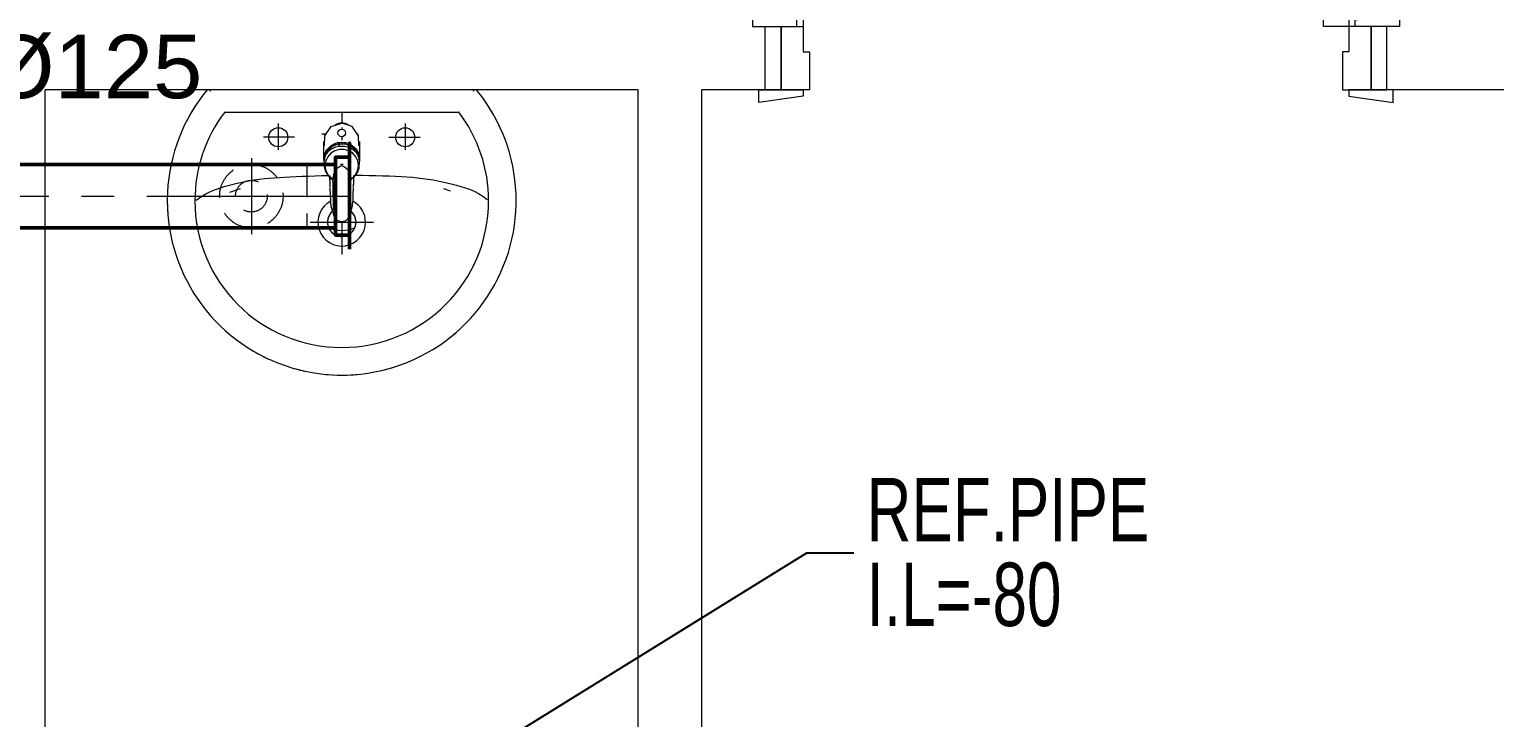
# Model space of a CAD drawing. Header units: millimetres. Extents: x -160614 to 59925, y -157025 to 0.
# Drawn here: x -130764 to -128454, y -97946 to -96861 of the extents above; entities that cross this region are included whole.
import ezdxf
from ezdxf import colors
from ezdxf.entities.mleader import LeaderData, LeaderLine
from ezdxf.math import Vec2, Vec3

# ---------------------------------------------------------------- set-up
doc = ezdxf.new("R2010")
doc.units = ezdxf.units.MM
doc.header["$LTSCALE"] = 8
doc.linetypes.add('AXES', pattern=[50.800000000000004, 31.75, -6.35, 6.35, -6.35])
doc.linetypes.add('CACHE', pattern=[9.524999999999999, 6.35, -3.175])
doc.layers.get('0').update_dxf_attribs({"color": 9, "lineweight": 5})
for name, color, linetype, lineweight in [('72_EGR_EQP_TAG', 9, 'Continuous', 5), ('LOADING', 9, 'Continuous', 5), ('P-SANR-FIXT', 9, 'Continuous', 18), ('P-SANR-FIXT-1', 9, 'Continuous', 13), ('Walls', 9, 'Continuous', 5), ('Wooden Joinery', 9, 'Continuous', 5)]:
    doc.layers.add(name, color=color, linetype=linetype, lineweight=lineweight)
for name, color, linetype in [('A-EXH', 1, 'Continuous'), ('A-EXH-registers', 1, 'Continuous'), ('A-EXH-texts', 1, 'Continuous'), ('A-EXH-thin', 8, 'Continuous'), ('M-TEXT-RP', 7, 'Continuous')]:
    doc.layers.add(name, color=color, linetype=linetype)
doc.layers.get('0').off()
doc.layers.get('0').freeze()
doc.styles.add('ARIAL', font='arial.ttf')
doc.styles.add('LEROY100', font='arial.ttf', dxfattribs={"width": 0.7})

# ---------------------------------------------------------------- blocks, each defined once
blk = doc.blocks.new('A$C72370EFE')
at = {"layer": 'Wooden Joinery'}
for p, q in [((-0.009999999999990905, -0.03999999999999915), (-0.01999999999998181, -0.03999999999999915)), ((-0.009999999999990905, -0.03000000000000114), (-0.01000000000010459, -0.07000000000000028)), ((0, -0.03000000000000114), (-0.009999999999990905, -0.03000000000000114)), ((0.04000000000019099, -0.03000000000000114), (0.0500000000001819, -0.03000000000000114)), ((0.0500000000001819, -0.03000000000000114), (0.05000000000029559, -0.07000000000000028)), ((0.0500000000001819, -0.03999999999999915), (0.0600000000001728, -0.03999999999999915)), ((-0.009999999999990905, -0.06000000000000227), (-0.01999999999998181, -0.06000000000000227)), ((0.0500000000001819, -0.06000000000000227), (0.0600000000001728, -0.06000000000000227)), ((-0.04999999999995453, -0.07000000000000028), (-0.04999999999984084, -0.1600000000000037)), ((-0.02999999999997272, -0.07000000000000028), (-0.02999999999985903, -0.1600000000000037)), ((0, -0.07000000000000028), (-0.009999999999990905, -0.07000000000000028)), ((0.04000000000019099, -0.07000000000000028), (0.0500000000001819, -0.07000000000000028)), ((0.07000000000016371, -0.07000000000000028), (0.07000000000005002, -0.1600000000000037)), ((0.09000000000014552, -0.07000000000000028), (0.09000000000003183, -0.1600000000000037)), ((-0.009999999999877218, -0.1700000000000017), (-0.01999999999986812, -0.1700000000000017)), ((-0.009999999999877218, -0.1700000000000017), (-0.009999999999877218, -0.1900000000000048)), ((0.05000000000006821, -0.1700000000000017), (0.06000000000005912, -0.1700000000000017)), ((0.05000000000006821, -0.1700000000000017), (0.05000000000006821, -0.1900000000000048)), ((-0.009999999999877218, -0.1900000000000048), (-0.01999999999986812, -0.1900000000000048)), ((0.05000000000006821, -0.1900000000000048), (0.06000000000005912, -0.1900000000000048))]:
    blk.add_line(p, q, dxfattribs=at)
for centre, radius, start, end in [((-0.01999999999998181, -0.07000000000000028), 0.03, 90, 180), ((0.0600000000001728, -0.07000000000000028), 0.03, 0, 90), ((-0.01999999999998181, -0.07000000000000028), 0.01, 90, 180), ((0.0600000000001728, -0.07000000000000028), 0.01, 0, 90), ((-0.01999999999986812, -0.1600000000000037), 0.03, 180, 270), ((-0.01999999999986812, -0.1600000000000037), 0.01, 180, 270), ((0.06000000000005912, -0.1600000000000037), 0.01, 270, 0), ((0.06000000000005912, -0.1600000000000037), 0.03, 270, 0)]:
    blk.add_arc(centre, radius, start, end, dxfattribs=at)
blk = doc.blocks.new('A$C5DAD61B4')
at = {"layer": 'Wooden Joinery'}
for points in [[(80.0034003558103, 959.0632679803384), (80.0034003558103, 969.0637476109405), (10.00004294095561, 979.0642272418336), (10.00004294095561, 959.0632679803384)], [(939.9976447881199, 959.063267980222), (939.9976447881199, 969.0637476109405), (1010.001002202975, 979.0642272417172), (1010.001002202742, 959.0632679802802)], [(70.00292072515003, 859.0632679803675), (70.00292072515003, 849.0627883495908), (-0.0004366899374872446, 839.0623087189888), (-0.0004366899374872446, 859.0632679803675)], [(120.005318878917, 859.0632679802511), (120.0053188809543, -0.0001446793876311858), (80.0034003580804, -0.0001446794458388467), (80.00340035604313, 859.0632679803675)], [(949.9981244192459, 859.0632679802511), (949.9981244192459, 849.062788349649), (1020.001481833868, 839.0623087189306), (1020.001481833868, 859.0632679803675)]]:
    blk.add_lwpolyline(points, close=True, dxfattribs=at)
for points in [[(45.0017216487322, 859.0632679803093), (45.0017216487322, 959.0632679803384), (20.00052257184871, 959.0632679804548), (20.00052257208154, 859.0632679804839), (45.0017216487322, 859.0632679803093)], [(45.00172164849937, 859.0632679806004), (80.00340035604313, 859.0632679803675), (80.00340035604313, 899.0651865034743), (90.0038799867034, 899.065186503125), (90.00387998693623, 959.0632679805713), (45.0017216487322, 959.0632679803384), (45.00172164849937, 859.0632679806004)], [(974.9993234954309, 859.0632679803675), (939.9976447881199, 859.0632679801929), (939.9976447878871, 899.065186503416), (929.9971651574597, 899.0651865031832), (929.997165156994, 959.0632679803966), (974.9993234949652, 959.0632679804548), (974.9993234954309, 859.0632679803675)], [(974.999323495198, 859.0632679803675), (974.9993234949652, 959.0632679804548), (1000.000522571849, 959.0632679803966), (1000.000522572082, 859.0632679803093), (974.999323495198, 859.0632679803675)]]:
    blk.add_lwpolyline(points, dxfattribs=at)
blk.add_arc((80.00340035604313, 859.0632679803675), 859.9942444320768, 272.6660275778568, 0, dxfattribs=at)
at = {"layer": 'Wooden Joinery', "xscale": 999.9999999998854, "yscale": 999.9999999998854, "zscale": 999.9999999998854, "rotation": 180}
blk.add_blockref('A$C72370EFE', (120.0053188811871, -0.000144679271215864), dxfattribs=at)
blk = doc.blocks.new('FP_138-161_A_00_GFL_-0_080_Einreichung_Grundrisse_100')
at = {"layer": 'P-SANR-FIXT'}
blk.add_line((-0.004394695030016919, -0.00194780120167095), (-0.004476241683936451, -0.00213040681545649), dxfattribs=at)
at = {"layer": 'P-SANR-FIXT', "flags": 128}
blk.add_lwpolyline([(-0.005662685870824635, -0.003723925089978934), (-0.005814244279040736, -0.003854403884618864), (-0.005970899216820908, -0.003978717590306883)], dxfattribs=at)
blk = doc.blocks.new('FP_139-161_A_00_GFL_-0_080_Einreichung_Grundrisse_100')
at = {"layer": 'P-SANR-FIXT'}
blk.add_line((0.004499497789077237, -0.002179121721509046), (0.004415984456107708, -0.001997407137152868), dxfattribs=at)
at = {"layer": 'P-SANR-FIXT', "flags": 128}
blk.add_lwpolyline([(0.006014022793157779, -0.004011188279545513), (0.005856034879865502, -0.003888573083877623), (0.005703076640111317, -0.003759738135830594)], dxfattribs=at)
blk = doc.blocks.new('IS_Ceraplus_B8204_BIM_BG _1_ - B8204AA - CERAPLUS single lever basin mixer with pop-up waste-V137-161_A_00_GFL_-0_080_Einreichung_Grundrisse_100')
at = {"layer": 'P-SANR-FIXT-1'}
h = blk.add_hatch(dxfattribs=at)
h.set_pattern_fill('FP_26', color=256, style=0, pattern_type=2)
h.set_pattern_definition([(225, (0.009000000000014552, 0), (0.01060660171779821, -0.01060660171779821), []), (315, (0.009000000000014552, 0), (0.01060660171779821, 0.01060660171779821), [])])
h.paths.add_polyline_path([(0.005554550867600483, -0.002026639624205018), (0.005821062833433643, -0.002373964780247206), (0.005786139623296549, -0.002062628863143345)])
h.paths.add_polyline_path([(0.007025513912822134, -0.00394363598718428), (0.008822607633874213, -0.004473407179375499), (0.008386571400478715, -0.00430804474967772)])
at = {"layer": 'LOADING'}
for p, q in [((-0.02800000000002001, -7.094901661730546e-07), (-0.0280000000001337, -0.02807878159904931)), ((0.02799999999990632, -0.02807878159904931), (0.02799999999990632, -7.094901661730546e-07)), ((-0.02744217708334418, -0.033672056461171), (-0.02709248216854121, -0.03917681506203508)), ((-0.02624608875635204, -0.02823997937878175), (-0.0262503552517046, -0.02871511967447304)), ((0.0262436803335504, -0.0293094107912566), (0.02625035525159092, -0.02871511967447304)), ((0.02625035525159092, -0.02871511967447304), (0.02624608875623835, -0.02823997937878175)), ((0.02709248212056536, -0.03917681581594934), (0.02744217708334418, -0.03367205645974991)), ((-0.01374600754968469, -0.05116886718968772), (-0.01285918127678087, -0.05169247474026406)), ((0.01237329889625016, -0.05195989820737168), (0.01326948255677962, -0.05145605384132068)), ((0.01399032919209731, -0.0646557920226769), (0.01326989744200091, -0.1077212671705752)), ((0.01849492953044773, -0.06183813938258709), (0.01901951810407354, -0.05392410679797877)), ((0.01904316827597086, -0.05392852598293985), (0.01878260610328653, -0.05605849764236837))]:
    blk.add_line(p, q, dxfattribs=at)
at = {"layer": 'LOADING', "flags": 128}
for points in [[(-0.02718407927909539, -0.006900639847287948), (-0.02662958245628033, 0.009000456247633792), (-0.0164579870642001, 0.02356464834969074), (0, 0.02912767471400457)], [(0.0271959938843338, -0.006937612197646104), (0.02662958245628033, 0.009000456247633792), (0.0164579870642001, 0.02356464834969074), (0, 0.02912767471400457)], [(-0.01756341427039843, -0.05682409380540321), (-0.02239071247424818, -0.05133266966601013), (-0.02542364434441424, -0.04476079803140465), (-0.02641904647737192, -0.03763519570645713), (-0.02532162602449262, -0.03051776465775902), (-0.02215062610923724, -0.02400382039155602), (-0.01722618697306189, -0.01859112576181587), (-0.01092082438719899, -0.01472201471949575), (-0.003739980431532786, -0.01270676090700817), (0.003740643928836107, -0.01270696951007722), (0.01092130046697548, -0.01472259089018735), (0.01722634108011789, -0.01859193404055759), (0.02215041632143766, -0.02400467696998021), (0.02529900119850481, -0.03052681660545886), (0.02641905893131025, -0.03763561674423954), (0.02542356327705875, -0.04476111192445842), (0.02239060541398885, -0.0513328548275922), (0.01756331503702313, -0.05682419198711841)], [(-0.02708641371361864, -0.03926946783087715), (-0.0269944574430383, -0.04031244910078158), (-0.02685919132602521, -0.04135101913334438), (-0.02668083794890208, -0.0423835013302778), (-0.02645969064144538, -0.04340822976024583), (-0.02619611287002499, -0.04442355204832893), (-0.02589053748795322, -0.04542783222251501), (-0.02554346585304756, -0.04641945350772403), (-0.02515546681433989, -0.0473968210608291), (-0.02472717557486703, -0.04835836464019394), (-0.02425929243872815, -0.04930254120313293), (-0.02375258144616055, -0.050227837427542), (-0.0232078689057289, -0.05113277215320977), (-0.02262604182874384, -0.05201589873905732), (-0.02200804627455, -0.05287580733471486), (-0.0213548856104353, -0.05371112706393433), (-0.02066761869525635, -0.0545205281190988), (-0.01994735799041791, -0.05530272376591938), (-0.01919526760400458, -0.05605647225792154), (-0.01841256127511315, -0.0567805786606641), (-0.0176005002998636, -0.05747389658694146), (-0.01732254865589766, -0.05769874063702218)], [(0.01732258644688045, -0.05769874035274825), (0.0181441766004582, -0.05701596801060305), (0.01893684423532704, -0.05630203486072105), (0.01969931261987767, -0.05555807068037666), (0.0204303518744382, -0.05478525435415804), (0.02112878106288463, -0.05398481216911932), (0.02179347022797629, -0.05315801602040438), (0.02242334236825627, -0.05230618152688749), (0.02301737534912718, -0.05143066605648983), (0.02357460374560105, -0.05053286666202439), (0.02409412060694649, -0.04961421792705778), (0.02457507914175494, -0.04867618972394894), (0.02501669431399023, -0.04772028488469005), (0.02541824434376849, -0.04674803678761918), (0.02577907210752528, -0.04576100686227846), (0.0260985864297254, -0.04476078201656719), (0.02637626325895326, -0.04374897199102179), (0.02661164672360883, -0.04272720664482677), (0.02680435005856907, -0.04169713318077584), (0.02695405639974524, -0.04066041331543602), (0.02706051943982857, -0.03961872040315484), (0.02708657089237931, -0.03926761467647566)], [(-0.01897107779916496, -0.05391369600658891), (-0.01850983565930164, -0.0614954548009905), (-0.01849492953056142, -0.06183813938258709)], [(-0.01617637413380635, -0.05786165424086676), (-0.01561317631569636, -0.05798976271961465), (-0.01506955482363992, -0.05814360906219918), (-0.01457182822264258, -0.05833205916707129), (-0.01416791465737788, -0.05856183984207064), (-0.01390865258326812, -0.0588258118384033), (-0.0137693534054506, -0.05910189831485013)], [(-0.01376555996534989, -0.05910187049556725), (-0.01393598678214403, -0.06119111183932091), (-0.01401389031559575, -0.0632844535912227)], [(0.01401389029967959, -0.06328445253080872), (0.01393598676224883, -0.06119111130959709), (0.01376556000661822, -0.05910187049619253)], [(0.0137693526143039, -0.05910190015731587), (0.01390865155713072, -0.05882581335833947), (0.01416791315557475, -0.05856184095529215), (0.01457182668264068, -0.05833205986459689), (0.01506955365334761, -0.05814360943929842), (0.01561317570121901, -0.05798976287388768), (0.01617637413380635, -0.05786165424086676)], [(0.01714789321488297, -0.05781078892778169), (0.0174459904970945, -0.05747924581771713), (0.01755935848575518, -0.0568222691011897)], [(0.018386353391179, -0.06505767595626821), (0.01838337996832706, -0.06515810179115533), (0.01838269272252546, -0.0651826450543922), (0.01838120339436955, -0.06523515165645222), (0.01837766560777254, -0.0653507493944403), (0.01837227913188144, -0.06549931041837453)], [(-0.01806797516178449, -0.07283816683917621), (-0.01765829476869385, -0.08297763435609795), (-0.01721926808045282, -0.09384210232315127)], [(0.01721926810148489, -0.0938421018020108), (0.0176582680339834, -0.08297829593817596), (0.01806797470874244, -0.07283817812634652)], [(-0.01288137765720876, -0.1142312166653028), (-0.01241889035236454, -0.1160968944583374), (-0.01175608862615718, -0.1179259545745026), (-0.01087938622254114, -0.1197013359319499), (-0.009763852792843863, -0.1213948321198473), (-0.008377473448490491, -0.1229683674197872), (-0.006700232349658108, -0.1243724598234053), (-0.004718576053164725, -0.1255175316945838), (-0.002452343672302959, -0.1262847699003373), (-3.073853349633282e-08, -0.1265706295598079)], [(2.319211489520967e-10, -0.1265706268623603), (0.002452317766369561, -0.1262847733250965), (0.004718555800309332, -0.1255175387621534), (0.006700217450998025, -0.1243724683056939), (0.008377463107649419, -0.1229683757274529), (0.009763846275518517, -0.1213948393370288), (0.01087938258876875, -0.1197013415086303), (0.01175608698736141, -0.1179259581461451), (0.01241888997856222, -0.1160968958074591), (0.01288137792494126, -0.1142312156553658)]]:
    blk.add_lwpolyline(points, dxfattribs=at)
at = {"layer": 'LOADING'}
for centre, radius, start, end in [((0, 0.0134992905099125), 0.006025765220412883, 0, 180), ((0, 0.0134992905099125), 0.006025765220412883, 180, 0), ((-0.009000000000014552, -7.094901093296357e-07), 0.005000000000000005, 299.9999999987071, 315), ((0.009000000000014552, -7.094901093296357e-07), 0.004999999999999998, 225, 240.0000000012928)]:
    blk.add_arc(centre, radius, start, end, dxfattribs=at)
for centre, major_axis, ratio, start_param, end_param in [((0, -0.02807878159899246), (-0.02799999999999998, 6.358738971846956e-16), 0.9612616959384462, 4.7123889803847, 6.472910334797023), ((0, -0.02867555397989463), (0.02674999999999822, 0), 0.9612616959384466, 1.570796326794897, 3.036556239460642), ((0, -0.02867555397989463), (0.02625000000000003, 0), 0.9612616959384451, 2.625647834980207, 2.791755798915415), ((0, -0.02867555397989463), (-0.02625000000000001, 2.93040892887985e-16), 0.9612616959384463, 4.712388980384691, 5.759586531581287), ((0, -0.02807878159899246), (0.02799999999999999, 0), 0.9612616959384462, 6.093357296000174, 7.853981633974483), ((0, -0.02867555397989463), (0.02674999999999821, 0), 0.9612616959384469, 0.1050993249010082, 1.57079632679489), ((0, -0.02867555397989463), (0.02625, 0), 0.9612616959384475, 0.5235987755982933, 1.570796326794893), ((0, -0.02867555397989463), (0.02625, 0), 0.9612616959384477, 0.349919457827535, 0.5159448186095733), ((0, -0.03206103487133305), (0.02749330599192514, 0), 0.9612616959384471, 3.141823132461865, 3.202700717695864), ((0, -0.03206103487133305), (0.02749330599192514, 0), 0.9612616959384466, 3.239313163145276, 3.439416783341088), ((0, -0.02807878159899246), (0.02799999999999997, 0), 0.9612616959384473, 3.3712214098903, 3.483333880166375), ((0, -0.02867555397989463), (0.02674999999999823, 0), 0.9612616959384455, 6.059374318182181, 6.108652381980141), ((0, -0.03206103487133305), (0.02749330599192513, 0), 0.9612616959384475, 5.985527333279863, 6.185454715810301), ((0, -0.02807878159899246), (0.02799999999999999, 0), 0.9612616959384468, 5.941070087634545, 6.053439653220978), ((0, -0.03206103487133305), (0.02749330599192513, 0), 0.9612616959384475, 6.222066370806771, 6.282954828307503), ((0, -0.03119436893263128), (0.02482021330535914, 0), 0.9612616959384453, 4.111946681775431, 4.191073457840477), ((0, -0.02807878159899246), (0.02799999999999996, 0), 0.961261695938448, 4.20243129934441, 4.259552191867304), ((0, -0.02867555397989463), (0.02625000000000003, 0), 0.9612616959384451, 4.169224904136824, 4.23249976434092), ((0, -0.02807878159899246), (0.02799999999999998, 0), 0.9612616959384476, 5.172057477128001, 5.222265369246815)]:
    blk.add_ellipse(centre, major_axis=major_axis, ratio=ratio, start_param=start_param, end_param=end_param, dxfattribs=at)
for points, knots in [([(-0.02146705301026941, -0.01617980712296685), (-0.02157008972994845, -0.01629497692579207), (-0.02191754676596247, -0.01669073445856384), (-0.02272328224444209, -0.01766880357035916), (-0.02379860212158746, -0.01917513889810607), (-0.02491197458573424, -0.02109713766424193), (-0.02583919618155051, -0.02313320345433567), (-0.02657112276381213, -0.02526935206111602), (-0.02727672081357468, -0.02821583468755762), (-0.02749286904031578, -0.03051413367285249), (-0.02749329407527057, -0.03206122274883683)], [0.785903514320768, 0.785903514320768, 0.785903514320768, 0.785903514320768, 0.7916666666666667, 0.8055555555555556, 0.8333333333333333, 0.861111111111111, 0.8888888888888888, 0.9166666666666666, 0.9444444444444444, 1, 1, 1, 1]), ([(0.02103266886558686, -0.01570678707093975), (0.02077687913310911, -0.01543552276348237), (0.0202523376657382, -0.01490434820203745), (0.01915456693620854, -0.01389456894378327), (0.01769350985296114, -0.01272613313318516), (0.01612201293119142, -0.01168022412997516), (0.01480308175598566, -0.01091550780421358), (0.01378394774769731, -0.01037643518515097), (0.01273667922771438, -0.009876189246824651), (0.01130656111570261, -0.009267497914663636), (0.008721121564235546, -0.008352364234099241), (0.004841990518002603, -0.007470214428622057), (4.691286676461459e-06, -0.007095565625377276), (-0.00483279994887198, -0.007468761790164535), (-0.00871553860486074, -0.008350578011913967), (-0.01130320613833646, -0.009266149606673935), (-0.01273394503959935, -0.009874943660747704), (-0.01378131783553727, -0.01037512789287121), (-0.01479999512639552, -0.01091383108706623), (-0.01611770692932168, -0.01167759361999288), (-0.01768713461513016, -0.01272160091542673), (-0.01914659728777224, -0.0138878234895401), (-0.02024391127167746, -0.01489624814985291), (-0.02076856429914642, -0.0154270167525965), (-0.02102449694473307, -0.0156981704646455)], [0.2222222222222222, 0.2222222222222222, 0.2222222222222222, 0.2222222222222222, 0.2361111111111111, 0.25, 0.2777777777777778, 0.3055555555555556, 0.3194444444444444, 0.3333333333333333, 0.3472222222222222, 0.361111111111111, 0.3888888888888888, 0.4444444444444444, 0.5, 0.5555555555555556, 0.6111111111111112, 0.6388888888888888, 0.6527777777777777, 0.6666666666666666, 0.6805555555555556, 0.6944444444444444, 0.7222222222222222, 0.75, 0.7638888888888888, 0.7777777777777778, 0.7777777777777778, 0.7777777777777778, 0.7777777777777778]), ([(0.02749329407515688, -0.03206122274883683), (0.02749286734228917, -0.03051397485324969), (0.02727666021542063, -0.02821584657493759), (0.02657140888118192, -0.02527045553546259), (0.02583997033548258, -0.02313528460092584), (0.02491396443815574, -0.02110118635681602), (0.02380277825136545, -0.01918179528240671), (0.02272952321698085, -0.01767704729718389), (0.02192285798128069, -0.01669691483618863), (0.02157353491304548, -0.01629880172771436), (0.0214683723103235, -0.01618123521069492)], [0, 0, 0, 0, 0.05555555555555555, 0.08333333333333333, 0.1111111111111111, 0.1388888888888889, 0.1666666666666667, 0.1944444444444444, 0.2083333333333333, 0.2142181235747584, 0.2142181235747584, 0.2142181235747584, 0.2142181235747584]), ([(0, -0.03779077110516482), (-0.0004632134048279113, -0.03802880991679558), (-0.001160322151008586, -0.03839382423444704), (-0.002089779850166451, -0.03889484280352917), (-0.002781970437467862, -0.03928093193053428), (-0.003480657214254279, -0.03966471110129532), (-0.00418113981913848, -0.0400485813341902), (-0.004863641866450052, -0.0404505673229778), (-0.005510378917961134, -0.04088613104727301), (-0.00611651515646372, -0.04136536178685901), (-0.00669450991551912, -0.04187417328330412), (-0.007244890481615585, -0.04240492754394154), (-0.007767958466160962, -0.04294878489349685), (-0.008276356059468526, -0.04349526414307547), (-0.008764686754034301, -0.04405339186592983), (-0.009215429086111726, -0.0446352237520955), (-0.009618498015015575, -0.04524916065264506), (-0.009958148370969866, -0.04591519373400388), (-0.01025259618802465, -0.04662078637898048), (-0.01047909599196828, -0.04722149779360052), (-0.01065770377465469, -0.04769967586133816), (-0.01079338910017213, -0.04805323083888879), (-0.01092908322539188, -0.04840358581344617), (-0.01110510810713095, -0.04887251842620799), (-0.01140334439924118, -0.04969399451272238), (-0.01180013994360252, -0.05087116235114308), (-0.01215613292197304, -0.05205435344095122), (-0.01241772448292977, -0.05300412183299841), (-0.01260473788568106, -0.05371367322084097), (-0.01277655043918458, -0.05443281530341437), (-0.01293447000705328, -0.05515976147415813), (-0.01308608185479443, -0.05587715884217914), (-0.01323684086844423, -0.05656789666375062), (-0.01338498067696037, -0.05722946196323164), (-0.01357002312977329, -0.0580892452774151), (-0.01369343720784855, -0.05870432436125839), (-0.01376561725271586, -0.05910166973376363)], [0, 0, 0, 0, 0.05555555555555555, 0.08333333333333333, 0.1111111111111111, 0.1388888888888889, 0.1666666666666667, 0.1944444444444444, 0.2222222222222222, 0.25, 0.2777777777777778, 0.3055555555555556, 0.3333333333333333, 0.361111111111111, 0.3888888888888888, 0.4166666666666666, 0.4444444444444444, 0.4722222222222222, 0.5, 0.5277777777777778, 0.5416666666666667, 0.5555555555555556, 0.5694444444444444, 0.5833333333333334, 0.6111111111111112, 0.6666666666666666, 0.7222222222222222, 0.75, 0.7777777777777778, 0.8055555555555556, 0.8333333333333333, 0.861111111111111, 0.8888888888888888, 0.9166666666666666, 0.9444444444444444, 1, 1, 1, 1]), ([(0, -0.03571923195295312), (-0.000555142782332041, -0.03572276471294344), (-0.00127592645662844, -0.03570658234400526), (-0.001995060805484172, -0.03566293619803673), (-0.002160203049925258, -0.03565148406755725)], [0, 0, 0, 0, 0.1, 0.1298359303239694, 0.1298359303239694, 0.1298359303239694, 0.1298359303239694]), ([(0.002160307433655362, -0.03565147683775649), (0.001995130602381323, -0.03566293196934112), (0.00127596151560283, -0.03570658156252193), (0.0005551429430852295, -0.03572276471794567), (0, -0.03571923195295312)], [0.870157821001553, 0.870157821001553, 0.870157821001553, 0.870157821001553, 0.9, 1, 1, 1, 1]), ([(0.01376561537051657, -0.05910165121622413), (0.01369343522935651, -0.05870430672109705), (0.0135700211025096, -0.0580892289675603), (0.01338497874098721, -0.05722944745679115), (0.01323683907151008, -0.05656788352177955), (0.01308608025954072, -0.05587714708838121), (0.01293446866668546, -0.05515975112984961), (0.0127765494024743, -0.05443280637382486), (0.01260473720606115, -0.05371366569391967), (0.01241772421076348, -0.05300411569777452), (0.01215613326792209, -0.0520543491466583), (0.01180014110855154, -0.0508711604330756), (0.01140334687977429, -0.0496939946183943), (0.01110511150932325, -0.04887252005147502), (0.01092908703981266, -0.04840358844268167), (0.01079339315936068, -0.04805323428723796), (0.01065770793661613, -0.04769968028364246), (0.01047910008912822, -0.04722150373237355), (0.01025259997652483, -0.04662079442715594), (0.009958151808518778, -0.04591520420996176), (0.009618501636282417, -0.04524917290495978), (0.009215433744657275, -0.04463523689940985), (0.008764692946101604, -0.0440534054578734), (0.008276364176140305, -0.04349527785512919), (0.007767968641246625, -0.04294879858417744), (0.007244902743764214, -0.04240494133125594), (0.006694524496538179, -0.04187418710006341), (0.006116532290434407, -0.04136537520491856), (0.005510399032232272, -0.04088614356857079), (0.004863665038669751, -0.04045057739017466), (0.004181166111266066, -0.0400485878337804), (0.003480687196883991, -0.03966471424678275), (0.002782005198469051, -0.03928093334445748), (0.002089820564833644, -0.03889484430652601), (0.00116037184329798, -0.03839382694008009), (0.0004632711035128523, -0.03802881512160639), (6.352934178721625e-08, -0.03779077864413694)], [0, 0, 0, 0, 0.05555555555555555, 0.08333333333333333, 0.1111111111111111, 0.1388888888888889, 0.1666666666666667, 0.1944444444444444, 0.2222222222222222, 0.25, 0.2777777777777778, 0.3333333333333333, 0.3888888888888888, 0.4166666666666666, 0.4305555555555555, 0.4444444444444444, 0.4583333333333333, 0.4722222222222222, 0.5, 0.5277777777777778, 0.5555555555555556, 0.5833333333333334, 0.6111111111111112, 0.6388888888888888, 0.6666666666666666, 0.6944444444444444, 0.7222222222222222, 0.75, 0.7777777777777778, 0.8055555555555556, 0.8333333333333333, 0.861111111111111, 0.8888888888888888, 0.9166666666666666, 0.9444444444444444, 1, 1, 1, 1]), ([(-0.01881770309262265, -0.05382982001987102), (-0.0187783195136717, -0.05466202087211514), (-0.01861464141848046, -0.05820784759208664), (-0.01846702175510018, -0.06186046033036519), (-0.01837646486217182, -0.06461540973452884)], [0.6724020536900086, 0.6724020536900086, 0.6724020536900086, 0.6724020536900086, 0.75, 1, 1, 1, 1]), ([(-0.01617654693995974, -0.05786156500346351), (-0.01622275406816698, -0.05782592730156466), (-0.01631480891342107, -0.05775524761099859), (-0.01645280217110212, -0.05765086007335185), (-0.01658883345362483, -0.05754425302819755), (-0.01672646421786794, -0.05743804307894607), (-0.01686808999988898, -0.0573374822646997), (-0.01700974812877121, -0.05723765213122078), (-0.01715041413319796, -0.05713708046920374), (-0.01733644933278811, -0.05700151210567128), (-0.01747228917292887, -0.05689545660231943), (-0.01755932554681294, -0.05682103892854684)], [0, 0, 0, 0, 0.1, 0.2, 0.3, 0.4, 0.5, 0.6, 0.7, 0.8, 1, 1, 1, 1]), ([(-0.01479817155075125, -0.05869900945913287), (-0.01502495211911992, -0.05861459942389047), (-0.01590283487439592, -0.05828275939381911), (-0.01667838091441354, -0.05797391202696645), (-0.01720568706105041, -0.05776635466236257)], [0.8, 0.8, 0.8, 0.8, 0.85, 1, 1, 1, 1]), ([(0.01405268416465333, -0.0612880758280312), (0.01412017932443632, -0.06113298910321419), (0.01426613668490972, -0.06082760645938379), (0.01451716583233065, -0.06038563670210806), (0.01480174516666466, -0.05996430308550771), (0.01506294094542682, -0.05963188577169376), (0.01528400635652361, -0.05937562350663939), (0.01545653647769996, -0.05918885438575217), (0.01563607675041112, -0.05900915181877053), (0.01582263530349337, -0.05883837020741112), (0.01601462126461684, -0.05867572077164596), (0.01627554631897965, -0.05846669212843381), (0.0164747419263449, -0.05831739222685428), (0.01660741599141602, -0.05821979530588806)], [0.3333333333333333, 0.3333333333333333, 0.3333333333333333, 0.3333333333333333, 0.4166666666666666, 0.5, 0.5833333333333333, 0.6666666666666666, 0.7083333333333333, 0.75, 0.7916666666666667, 0.8333333333333334, 0.875, 0.9166666666666667, 1, 1, 1, 1]), ([(0.01755928396744366, -0.0568210744792168), (0.01747224931716573, -0.05689548853001725), (0.01733641283942688, -0.05700153941705821), (0.01715038311203898, -0.05713710273198558), (0.01700972157777869, -0.05723767098749022), (0.01686806806856112, -0.05733749785940745), (0.01672644701147874, -0.05743805549946046), (0.01658882093977354, -0.05754426217379205), (0.01645279426247725, -0.05765086591912905), (0.01631480558796738, -0.05775525014524874), (0.01622275375314075, -0.05782592751484117), (0.01617654812037017, -0.05786156401848075)], [0, 0, 0, 0, 0.2, 0.3, 0.4, 0.5, 0.6, 0.7, 0.8, 0.9, 1, 1, 1, 1]), ([(0.01837646486217182, -0.06461540973452884), (0.01846702175510018, -0.06186046033036519), (0.01861462367162403, -0.05820828670658784), (0.01877828015938121, -0.05466287342721898), (0.01881764312747691, -0.0538310871363592)], [0, 0, 0, 0, 0.25, 0.3275585627182697, 0.3275585627182697, 0.3275585627182697, 0.3275585627182697]), ([(-0.01310850476420455, -0.111599521315668), (-0.01318400557636323, -0.1114755283327895), (-0.01351671554823497, -0.1109157914440289), (-0.01406029948839205, -0.10989930618166), (-0.01470142244465933, -0.1085566825142905), (-0.01526492814139147, -0.107199584080945), (-0.01589288057243721, -0.1053428390898148), (-0.01673735575229784, -0.1020500193000657), (-0.01706961329171008, -0.09920109929589671), (-0.01709863076007423, -0.09726978171369183)], [0.4856714903910411, 0.4856714903910411, 0.4856714903910411, 0.4856714903910411, 0.5, 0.55, 0.6, 0.6499999999999999, 0.7, 0.8, 1, 1, 1, 1]), ([(-0.01324422979871542, -0.1091218119053678), (-0.01323419911136625, -0.1095843938553571), (-0.01321668032028356, -0.1102719458797878), (-0.01318870051750309, -0.1110618293479888), (-0.01316945263158686, -0.1115086616514418), (-0.01315288971466089, -0.1118382599701704), (-0.01313409952376787, -0.1121664540584106), (-0.01311284607606922, -0.1124934939579134), (-0.01308825362571042, -0.1128133307831831), (-0.0130591746888058, -0.1131202854592743), (-0.01302467742402769, -0.1134134986559161), (-0.0129709896013992, -0.1137916998134756), (-0.01292066157259342, -0.1140594400679902), (-0.01288142466466979, -0.1142310363613319)], [0.2, 0.2, 0.2, 0.2, 0.4, 0.5, 0.55, 0.6, 0.6499999999999999, 0.7, 0.75, 0.8, 0.8500000000000001, 0.9, 1, 1, 1, 1]), ([(0.01288142473617881, -0.1142310363622983), (0.01292066164967309, -0.1140594398216308), (0.01297098968564114, -0.1137916992074111), (0.01302467751622771, -0.1134134975935126), (0.0130591747863491, -0.1131202840650758), (0.01308825372791489, -0.112813329072651), (0.01311284618225272, -0.1124934919451448), (0.01313409963427148, -0.1121664517516479), (0.01315288982880247, -0.1118382573674808), (0.01316945275164016, -0.1115086587614655), (0.01318870064721978, -0.1110618260905198), (0.01321668045329716, -0.1102719419535561), (0.01323419922846369, -0.1095843891826007), (0.01324422991115171, -0.1091218067654722)], [0, 0, 0, 0, 0.1, 0.15, 0.2, 0.25, 0.3, 0.35, 0.4, 0.45, 0.5, 0.6, 0.8, 0.8, 0.8, 0.8]), ([(0.01310857708881485, -0.1115995916584325), (0.01331587342303919, -0.1112591668289724), (0.01370037281776604, -0.110584261299266), (0.01422125496992521, -0.1095623113685065), (0.01474889048665773, -0.108443835003925), (0.01526490899425426, -0.1071991698249803), (0.01589302264710568, -0.1053426443181706), (0.01673734984615294, -0.102049692992523), (0.0170696292749426, -0.0992009739952664), (0.01709863076007423, -0.09726978171369183)], [-0.5143370822571338, -0.5143370822571338, -0.5143370822571338, -0.5143370822571338, -0.475, -0.4375, -0.4, -0.35, -0.3, -0.2, 0, 0, 0, 0])]:
    blk.add_open_spline(points, degree=3, knots=knots, dxfattribs=at)
for points in [[(-0.01837646305591534, -0.0646154646829018), (-0.01833586464726977, -0.06586045437654775), (-0.01824555642440373, -0.06836275227652777), (-0.01814738109931113, -0.07086748489302863), (-0.01809746183232619, -0.07210866812931727)], [(-0.01720559957061596, -0.05776621393579262), (-0.01710781510439574, -0.05784322085395388), (-0.01690920727094181, -0.05799472415122864), (-0.01670790045454851, -0.05814450841376129), (-0.01660741599198445, -0.058219795305547)], [(-0.01617654693995974, -0.05786156500346351), (-0.01624302599668681, -0.05792981946575537), (-0.01636204795340745, -0.05805151460668867), (-0.01649793759463591, -0.0581829789040853), (-0.01658830232327091, -0.05825295160497035), (-0.0166104426638185, -0.05824443442531901), (-0.01660741599141602, -0.05821979530588806)], [(-0.01660741599141602, -0.05821979530588806), (-0.01628411393278384, -0.05845980582068933), (-0.01563941828601401, -0.05895578649978006), (-0.01483204438613939, -0.05987624956100035), (-0.0141894583755402, -0.06091146253066881), (-0.01388865738488221, -0.06166650716397726), (-0.01376918157166074, -0.06205343950051656)], [(-0.01398300369464778, -0.0632856069159402), (-0.01400706704419008, -0.06328651576359334), (-0.01401844362510474, -0.06328610175449967), (-0.01401219713704904, -0.06328442286206837)], [(-0.01398870342086411, -0.06464590209492371), (-0.01399280608359277, -0.06441897005095143), (-0.01400100082003064, -0.06396523290334244), (-0.01400865277116736, -0.06351139355001578), (-0.01401219696970202, -0.06328443083720003)], [(0.01401219713682167, -0.06328442286206837), (0.01401933601039218, -0.06328634160433921), (0.01400354326676734, -0.06328661696392146), (0.01397188964710949, -0.06328513296261917)], [(0.01401219703109291, -0.06328442690528391), (0.01400863086894333, -0.06351279625448569), (0.01400092803123698, -0.06396944222484535), (0.01399267926319681, -0.06442599398752691), (0.01398855108118369, -0.06465432794345816)], [(0.01720578215986279, -0.05776631789808562), (0.01677077099986946, -0.05793639377952786), (0.01582308695253687, -0.05831267118605865), (0.01469451155787738, -0.05874337481833436), (0.01409144571755405, -0.05895930334224886)], [(0.01660741599141602, -0.0582197953059449), (0.0166104426638185, -0.05824443442531901), (0.01658830232327091, -0.05825295160497035), (0.01649793759463591, -0.0581829789040853), (0.01636204795340745, -0.05805151460668867), (0.01624302599668681, -0.05792981946575537), (0.01617654693995974, -0.05786156500346351)], [(0.01660741599198445, -0.058219795305547), (0.01666039433769129, -0.05818013522053889), (0.0167664036109727, -0.05810103523697308), (0.01687212999388521, -0.05802180840942128), (0.01692474300966751, -0.05798208432878482)], [(0.01692506796041471, -0.05798175280176565), (0.01700197514765023, -0.05791894733806657), (0.01707149905428196, -0.05786573454827248), (0.01714789321488297, -0.05781078892778169)], [(0.01809765933262497, -0.0721037798569455), (0.01814754252848161, -0.07086338615386012), (0.01824564748142166, -0.0683602867487707), (0.01833589065176966, -0.06585964109751785), (0.01837646305591534, -0.0646154646829018)], [(-0.0172192363186241, -0.09384200884301208), (-0.01719601918932767, -0.09441816141543313), (-0.01715394651716906, -0.0955630691774445), (-0.01711759459510631, -0.09670131956374917), (-0.01709863076007423, -0.09726978171369183)], [(0.01709863076007423, -0.09726978171369183), (0.01711759459794848, -0.09670131947518712), (0.01715394652558189, -0.09556306891437316), (0.01719601920558489, -0.09441816098063782), (0.01721923633965616, -0.09384200832187162)]]:
    blk.add_open_spline(points, degree=3, dxfattribs=at)
for name in ['FP_138-161_A_00_GFL_-0_080_Einreichung_Grundrisse_100', 'FP_139-161_A_00_GFL_-0_080_Einreichung_Grundrisse_100']:
    blk.add_blockref(name, (0, 0), dxfattribs=at)
blk = doc.blocks.new('_100_WB_KER_REN_55x45x18 - _100_WB_KER_REN_55x45x18-V63-161_A_00_GFL_-0_080_Einreichung_Grundrisse_100')
at = {"layer": 'LOADING'}
for p, q in [((-0.2075458781816906, 0.2250000000000227), (-0.2075458781816906, 0.2226983162910301)), ((0.2074459890337721, 0.2250000000000227), (-0.2074459890337721, 0.2250000000000227)), ((0.2075458781816906, 0.2226983162910301), (0.2075458781816906, 0.2250000000000227)), ((-0.1855454659906854, 0.1898948464353225), (0.1855454659906854, 0.1898948464353225)), ((0, 0.1898948464353225), (0, 0.1723552407273701)), ((-0.1000000000000227, 0.1719899999999939), (-0.1000000000000227, 0.1302600000000211)), ((0, 0.1655608078979753), (0, 0.1628057697121221)), ((0.1000000000000227, 0.1719899999999939), (0.1000000000000227, 0.1302600000000211)), ((-0.07442700000001423, 0.1500000000000341), (-0.1234129999999141, 0.1500000000000341)), ((-0.02589784063957268, 0.1550000000000296), (-0.03148799999996754, 0.1550000000000296)), ((0, 0.1509374618796642), (0, 0.1454370573289339)), ((0, 0.1422088711732954), (0, 0.1399298908244759)), ((0.0259649999999283, 0.1550000000000296), (0.02479466251008944, 0.1550000000000296)), ((0.07442600000001676, 0.1500000000000341), (0.1234130000000278, 0.1500000000000341)), ((-0.1763004543943225, 0.06374837432650793), (-0.1598056270072448, 0.06922900100425977)), ((0.1604518431025781, 0.06906043189417232), (0.1706957586815179, 0.06564759550764165)), ((-0.04999999999995453, 0.01608800000002475), (0.04999999999995453, 0.01608800000002475)), ((0, 0.01680169705804246), (0, -0.03483182975537602))]:
    blk.add_line(p, q, dxfattribs=at)
at = {"layer": 'LOADING', "flags": 128}
for points in [[(-0.2121320343560456, 0.2249999999999659), (-0.2189604848374529, 0.2163769998520593), (-0.2254386452520976, 0.207487831996275), (-0.2315561519254743, 0.19834671720497), (-0.2373032181516237, 0.1889682793116663), (-0.2426706498508793, 0.1793675218165163), (-0.2476498602773063, 0.1695598038833168), (-0.2522328837565055, 0.159560815768657), (-0.2564123884284299, 0.1493865537205465), (-0.2601816879772514, 0.1390532943877929), (-0.2635347523278142, 0.1285775687810542), (-0.2664662172923045, 0.1179761358264955), (-0.2689713931523556, 0.1072659555555333), (-0.2710462721607882, 0.09646416197170993), (-0.2726875349538886, 0.08558803564056916), (-0.2738925558613801, 0.0746549760440871), (-0.2746594071066966, 0.06368247374541625), (-0.2749868618915343, 0.05268808240754197), (-0.2749999999999773, 0.05000000000001137)], [(0.2749999999999773, 0.04999999999995453), (0.2747800293317368, 0.0609970669012796), (0.2741204692331394, 0.07197654084154692), (0.2730223748598064, 0.08292085700441021), (0.2714875029282666, 0.09381250681889242), (0.2695183089065267, 0.1046340659686393), (0.2671179430843722, 0.1153682222674206), (0.2642902455354488, 0.1259978033551192), (0.2610397399727162, 0.1365058041694169), (0.2573716265114854, 0.1468754141505997), (0.2532917733508384, 0.1570900441348044), (0.2488067073854836, 0.1671333528931314), (0.2439236037643013, 0.1769892732738754), (0.2386502744112704, 0.1866420379070064), (0.2329951555286698, 0.1960762044282092), (0.2269672941000636, 0.2052766801836015), (0.2205763334181938, 0.2142287463746015), (0.2138324976564263, 0.2229180816050302), (0.2121320343559319, 0.2249999999999659)], [(-0.2749999999999773, 0.05000000000001137), (-0.2747800293316232, 0.03900293309862946), (-0.2741204692332531, 0.02802345915841897), (-0.2730223748599201, 0.01707914299555569), (-0.2714875029283803, 0.006187493181016634), (-0.2695183089062994, -0.00463406596867344), (-0.2671179430843722, -0.01536822226751156), (-0.2642902455354488, -0.02599780335515334), (-0.2610397399727162, -0.03650580416945104), (-0.2573716265114854, -0.04687541415063379), (-0.2532917733508384, -0.05709004413495222), (-0.2488067073854836, -0.06713335289316547), (-0.243923603764415, -0.07698927327390948), (-0.2386502744113841, -0.0866420379070405), (-0.2329951555287835, -0.09607620442824327), (-0.2269672941001772, -0.1052766801836356), (-0.2205763334179665, -0.1142287463746925), (-0.21383249765654, -0.1229180816051212), (-0.2067465755137619, -0.1313307847921692), (-0.1993299029537638, -0.1394533974054184), (-0.1915943450704845, -0.1472729249973668), (-0.1835522771064007, -0.1547768579919762), (-0.1752165646546473, -0.1619531916972505), (-0.1666005430768109, -0.1687904455100124), (-0.1577179961699358, -0.1752776812828074), (-0.1485831341137782, -0.181404520822241), (-0.1392105707390101, -0.1871611624919183), (-0.1296153001477478, -0.1925383968933829), (-0.1198126727260842, -0.1975276215985673), (-0.1098183705867086, -0.2021208549122662), (-0.09964838248106389, -0.2063107486410445), (-0.08931897822071733, -0.2100905998486837), (-0.07884668264887296, -0.2134543615795224), (-0.06824824920443007, -0.2163966525325804), (-0.05754063312008384, -0.2189127656697565), (-0.04674096429755537, -0.2209986757468414), (-0.03586651990303835, -0.2226510457527411), (-0.02493469672765514, -0.2238672322478692), (-0.01396298335680513, -0.2246452895932975), (-0.00296893219103822, -0.2249839730632175), (0.008029868632775106, -0.2248827408364491), (0.01901582337984564, -0.2243417548627917), (0.0299713568659854, -0.2233618806045001), (0.04087894257463631, -0.2219446856513514), (0.05172113069556872, -0.2200924372128839), (0.06248057604057067, -0.2178080984915027), (0.07314006579247234, -0.2150953239419664), (0.08368254704146239, -0.2119584534247565), (0.09409115406651836, -0.208402505263507), (0.1043492353167039, -0.2044331682167808), (0.1144403800504961, -0.2000567923770973), (0.1243484445886907, -0.1952803790122175), (0.134057578141892, -0.1901115693646034), (0.1435522481674525, -0.1845586324270698), (0.1528172652189141, -0.1786304517141275), (0.161837807245206, -0.1723365110503892), (0.1705994433034448, -0.1656868793982085), (0.1790881566450935, -0.1586921947497899), (0.1872903671394397, -0.1513636471083828), (0.195192952999605, -0.1437129605868108), (0.2027832717737965, -0.1357523746515881), (0.2100491805713318, -0.1274946245419528), (0.2169790554883093, -0.118952920896561), (0.2235618102024546, -0.1101409286191029), (0.2297869137111093, -0.1010727450174613), (0.2356444071764372, -0.09176287725097154), (0.2411249198584073, -0.08222621912187833), (0.2462196841058812, -0.0724780272490193), (0.2509205493828404, -0.06253389665982922), (0.2552199953074705, -0.05240973584187714), (0.2591111436838673, -0.04212174129287405), (0.262587769504421, -0.03168637160939625), (0.2656443109094653, -0.02112032115684315), (0.2682758780847507, -0.01044049336189801), (0.2704782610843495, 0.0003360263290232979), (0.2722479365651225, 0.01119199778349866), (0.2735820734237677, 0.02211005376290132), (0.2744785373261038, 0.03307272770678082), (0.2749358941210858, 0.04406248167526883), (0.2749999999999773, 0.04999999999995453)]]:
    blk.add_lwpolyline(points, dxfattribs=at)
at = {"layer": 'LOADING'}
for centre, radius in [((-0.1000000000000227, 0.1500000000000341), 0.01500000000000002), ((0.1000000000000227, 0.1500000000000341), 0.01500000000000003)]:
    blk.add_circle(centre, radius, dxfattribs=at)
for centre, radius, start, end in [((0, 0.05000000000001137), 0.2749999999999984, 140.4788036414796, 141.2380589381491), ((0, 0.05000000000001137), 0.2749999999999989, 38.76194106185094, 39.52119635852043), ((0, 0.05000000000001137), 0.2749999999999984, 145.9324258374504, 150.3591027299025), ((0, 0.05000000000001137), 0.2314958959679941, 142.8209298699076, 180), ((0, 0.05000000000001137), 0.2314958959679948, 0, 37.17907013009239), ((0, 0.05000000000001137), 0.2749999999999988, 29.64089727009746, 34.06757415985171), ((0, 0.1550000000000296), 0.01750000000001044, 54.08994883697802, 125.910051163022), ((0, 0.1550000000000296), 0.01749999999999997, 68.86900084301992, 83.8797981746395), ((0, 0.1550000000000296), 0.01749999999999997, 251.9463195175664, 258.2346137029365), ((0, 0.05000000000001137), 0.2749999999999986, 180, 183.6225213129936), ((0, 0.05000000000001137), 0.2314958959679944, 180, 0), ((0, 0.01608800000002475), 0.03750000000000002, 117.1304596723705, 0), ((0, 0.01608800000002475), 0.03750000000000003, 0, 61.41457648929212), ((0, 0.01608800000002475), 0.02250000000000001, 129.5024886564451, 0), ((0, 0.01608800000002475), 0.02250000000001018, 156.7249755103053, 162.0133633931072), ((0, 0.01608800000002475), 0.02250000000001018, 138.0808191877296, 143.3939273446655), ((0, 0.01608800000002475), 0.02250000000000002, 0, 51.42857142634973), ((0, 0.01608800000002475), 0.02250000000001022, 36.61604744690774, 41.92645849264124), ((0, 0.01608800000002475), 0.02250000000001021, 17.98868538404398, 23.27601583754036), ((0, 0.01608800000002475), 0.02250000000001021, 180, 193.3417038843859), ((0, 0.01608800000002475), 0.02250000000001021, 197.0465863693943, 201.5079640207805), ((0, 0.05000000000001137), 0.04695869021351901, 243.4433062736567, 296.5566937263433), ((0, 0.01608800000002475), 0.02250000000001019, 338.4920359792194, 342.9534136306057), ((0, 0.01608800000002475), 0.02250000000001018, 346.6582961156141, 0), ((0, 0.05000000000001137), 0.2749999999999984, 307.6688820613128, 312.0000000038518), ((0, 0.05000000000001137), 0.2749999999999988, 240.0000000012928, 245.658891918719), ((0, 0.05000000000001137), 0.2749999999999987, 251.999999999363, 257.5534979227156), ((0, 0.05000000000001137), 0.2749999999999986, 264.0000000025501, 275.9999999974499), ((0, 0.05000000000001137), 0.2749999999999984, 282.9240713165225, 288.000000000637)]:
    blk.add_arc(centre, radius, start, end, dxfattribs=at)
for points, knots in [([(-0.2074459890337721, 0.2250000000000227), (-0.2078421855252373, 0.2250000000000227), (-0.2086082852357549, 0.2250000000000227), (-0.2095162182126842, 0.2250000000000227), (-0.2101838748617411, 0.2250000000000227), (-0.2105712799547064, 0.2250000000000227), (-0.2108559742677016, 0.2250000000000227), (-0.2111299296759626, 0.2250000000000227), (-0.2113735034507727, 0.2250000000000227), (-0.2115817041185437, 0.2250000000000227), (-0.2117724562504009, 0.2250000000000227), (-0.2118858274233162, 0.2250000000000227), (-0.2119458263038041, 0.2250000000000227)], [-1, -1, -1, -1, -0.8333333333333333, -0.6666666666666666, -0.5833333333333333, -0.5, -0.4583333333333333, -0.4166666666666666, -0.3333333333333333, -0.2916666666666666, -0.25, -0.1666666666666667, -0.1666666666666667, -0.1666666666666667, -0.1666666666666667]), ([(0.2119458263038041, 0.2250000000000227), (0.2118858274233162, 0.2250000000000227), (0.2117724562504009, 0.2250000000000227), (0.2115817041185437, 0.2250000000000227), (0.2113735034507727, 0.2250000000000227), (0.2111299296759626, 0.2250000000000227), (0.2108559742677016, 0.2250000000000227), (0.2105712799547064, 0.2250000000000227), (0.2101838748619684, 0.2250000000000227), (0.2095162182126842, 0.2250000000000227), (0.2086082852357549, 0.2250000000000227), (0.2078421855252373, 0.2250000000000227), (0.2074459890337721, 0.2250000000000227)], [-0.8333333333333333, -0.8333333333333333, -0.8333333333333333, -0.8333333333333333, -0.75, -0.7083333333333333, -0.6666666666666666, -0.5833333333333333, -0.5416666666666666, -0.5, -0.4166666666666666, -0.3333333333333333, -0.1666666666666667, 0, 0, 0, 0]), ([(-0.003721445759765629, 0.172100065162283), (-0.004574195883947141, 0.1719148086232281), (-0.006424654060765533, 0.1713631951117804), (-0.008149754648002272, 0.1705209753793611), (-0.009038254866709394, 0.16998532445308)], [0.565319821406092, 0.565319821406092, 0.565319821406092, 0.565319821406092, 0.6111111111111112, 0.6666666666666666, 0.6666666666666666, 0.6666666666666666, 0.6666666666666666]), ([(0.009033713926100972, 0.1699880623397689), (0.008589609108753393, 0.1702557368510611), (0.007673530145666518, 0.170754093805499), (0.00591268480116014, 0.1715158531736165), (0.004570259133970467, 0.171915754493341), (0.003718322457643808, 0.1721007192030584)], [0.3333333333333333, 0.3333333333333333, 0.3333333333333333, 0.3333333333333333, 0.361111111111111, 0.3888888888888888, 0.4346481793289927, 0.4346481793289927, 0.4346481793289927, 0.4346481793289927]), ([(-0.229413284604675, 0.05090287101563717), (-0.2102805826496024, 0.06595537293509324), (-0.1430571970323626, 0.08389024899321385), (-0.108362261942375, 0.08631635519469683), (-0.04964837615625584, 0.08925640917385635), (-0.02055280542981563, 0.08992052073313062)], [0.0392190801726502, 0.0392190801726502, 0.0392190801726502, 0.0392190801726502, 0.1715289289050479, 0.422845720319059, 0.6475388721320976, 0.6475388721320976, 0.6475388721320976, 0.6475388721320976]), ([(0.02087304842905269, 0.09029499503037641), (0.05116738950823674, 0.09013506289602446), (0.1113486885532211, 0.08790829092441754), (0.1514195958169466, 0.0827535249395055), (0.2115233394937377, 0.06650898090470037), (0.2291664916369882, 0.05202618486504207)], [0.7533081746149796, 0.7533081746149796, 0.7533081746149796, 0.7533081746149796, 0.9865548034009937, 1.235628993915188, 1.363898796239632, 1.363898796239632, 1.363898796239632, 1.363898796239632]), ([(-0.01405816633223367, 0.03365139082245605), (-0.01624991155142652, 0.03189395947805451), (-0.02070728204796524, 0.02671046868260873), (-0.02250000000003638, 0.02000348983148115), (-0.02250000000003638, 0.01608800000002475)], [0.714420280610216, 0.714420280610216, 0.714420280610216, 0.714420280610216, 0.8333333333333333, 1, 1, 1, 1]), ([(0.02250000000003638, 0.01608800000002475), (0.02250000000003638, 0.0186984395837726), (0.02158257367716487, 0.02392144428216625), (0.01817730852951627, 0.02983388443999502), (0.01522695334881519, 0.03271972875410256), (0.01405987046894097, 0.03365384596338572)], [0, 0, 0, 0, 0.1111111111111111, 0.2222222222222222, 0.2855679744811317, 0.2855679744811317, 0.2855679744811317, 0.2855679744811317])]:
    blk.add_open_spline(points, degree=3, knots=knots, dxfattribs=at)
for points in [[(-0.2075458781816906, 0.2226983162910301), (-0.207545192741236, 0.2230849700109729), (-0.2075365362735511, 0.2234701038466937), (-0.2075198961592832, 0.2238537177981925)], [(0.2075198961592832, 0.2238537177981925), (0.2075365362735511, 0.2234701038466937), (0.207545192741236, 0.2230849700109729), (0.2075458781816906, 0.2226983162910301)], [(-0.1852259176311009, 0.1898948464353225), (-0.1853305864643744, 0.1898948464353225), (-0.1854364041112149, 0.1898948464353225), (-0.1855454659906854, 0.1898948464353225)], [(0.1855454659906854, 0.1898948464353225), (0.1854364041112149, 0.1898948464353225), (0.1853305968428458, 0.1898948464353225), (0.1852259176311009, 0.1898948464353225)], [(-0.0008628732600755029, 0.1724761394712004), (-0.001313848431323095, 0.1724541946441605), (-0.001763776423445051, 0.1724150328006999), (-0.00221099331190544, 0.1723586534878336)], [(0.002206522033816327, 0.1723592439967661), (0.001760683221505133, 0.1724153364947938), (0.001312128570020832, 0.172454313753974), (0.000862507419128633, 0.1724761753253006)], [(-0.02250000000003638, 0.01608800000002475), (-0.02250000000003638, 0.01471815877511062), (-0.02224909995038615, 0.01196856855773376), (-0.02149413210736384, 0.009292217656991397), (-0.0209944379702165, 0.007995807817735567)], [(0.0209944379702165, 0.007995807817735567), (0.02149413210736384, 0.009292217656991397), (0.02224909995038615, 0.01196856855773376), (0.02250000000003638, 0.01471815877511062), (0.02250000000003638, 0.01608800000002475)]]:
    blk.add_open_spline(points, degree=3, dxfattribs=at)
at = {"layer": 'LOADING', "xscale": -1, "rotation": 5.088887490341627e-12}
blk.add_blockref('IS_Ceraplus_B8204_BIM_BG _1_ - B8204AA - CERAPLUS single lever basin mixer with pop-up waste-V137-161_A_00_GFL_-0_080_Einreichung_Grundrisse_100', (0, 0.1433723253011863), dxfattribs=at)
blk = doc.blocks.new('GF1')
at = {"layer": 'Walls', "color": 9}
for p, q in [((-129604.3671013134, -96956.05908364325), (-129604.3671013134, -96856.05908364325)), ((-128624.3671013134, -96956.05908364337), (-128624.3671013134, -96856.05908364331)), ((-130739.3671013158, -99256.0590836432), (-130739.3671013172, -96956.0590836432)), ((-129804.3671012962, -96956.05908364325), (-130739.3671013195, -96956.0590836432)), ((-129804.3671012962, -98276.05908364314), (-129804.3671012962, -96956.05908364314)), ((-129604.3671013134, -96956.05908364325), (-129704.3671012962, -96956.05908364325)), ((-129704.3671012962, -98056.05908364325), (-129704.3671012962, -96956.05908364314)), ((-127289.3671013078, -96956.05908364343), (-128624.3671013134, -96956.05908364337))]:
    blk.add_line(p, q, dxfattribs=at)
at = {"layer": 'LOADING', "color": 9, "xscale": 1000, "yscale": 1000, "zscale": 1000}
blk.add_blockref('_100_WB_KER_REN_55x45x18 - _100_WB_KER_REN_55x45x18-V63-161_A_00_GFL_-0_080_Einreichung_Grundrisse_100', (-130271.8671013078, -97181.05908364325), dxfattribs=at)
at = {"layer": 'Wooden Joinery', "color": 9, "rotation": 180}
blk.add_blockref('A$C5DAD61B4', (-128604.3665787418, -95996.9958156629), dxfattribs=at)
blk = doc.blocks.new('_Origin')
at = {"color": 0, "linetype": 'ByBlock', "lineweight": -2}
blk.add_line((0, 0), (-1, 0), dxfattribs=at)
blk.add_circle((0, 0), 0.5, dxfattribs=at)

msp = doc.modelspace()

# ---------------------------------------------------------------- linework, layer by layer
at = {"layer": 'A-EXH', "lineweight": 50, "ltscale": 1.014}
for p, q in [((-130990.9885394097, -97073.8752879632), (-130414.3638591514, -97073.8752879632)), ((-130414.3638591514, -97073.8752879632), (-130281.9517509685, -97073.8752879632)), ((-130990.9885394097, -97173.8752879632), (-130414.3638591514, -97173.8752879632)), ((-130414.3638591514, -97173.8752879632), (-130281.9517509685, -97173.8752879632))]:
    msp.add_line(p, q, dxfattribs=at)
msp.add_lwpolyline([(-130259.4517509685, -97207.6252879632), (-130259.4517509685, -97185.1252880228), (-130281.9517509685, -97185.1252880228), (-130281.9517509685, -97062.6252880228), (-130259.4517509685, -97062.6252880228), (-130259.4517509685, -97040.1252879632), (-130259.4517509685, -97185.1252880228)], dxfattribs=at)
at = {"layer": 'A-EXH-registers', "linetype": 'CACHE', "lineweight": 20, "ltscale": 1.014}
for radius in [50, 25]:
    msp.add_circle((-130414.3638591514, -97123.8752879632), radius, dxfattribs=at)
at = {"layer": 'A-EXH-thin', "linetype": 'AXES', "lineweight": 20, "ltscale": 1.014}
for p, q in [((-130414.3638591514, -97063.8752879632), (-130414.3638591514, -97183.8752879632)), ((-130990.9885394097, -97123.8752879632), (-130414.3638591514, -97123.8752879632)), ((-130474.3638591588, -97123.8752879632), (-130354.3638591588, -97123.8752879632)), ((-130414.3638591514, -97123.8752879632), (-130256.9517509685, -97123.8752879632))]:
    msp.add_line(p, q, dxfattribs=at)
at = {"layer": 'A-EXH-thin', "linetype": 'CACHE', "lineweight": 20, "ltscale": 1.014}
msp.add_line((-130326.9517509685, -97073.8752879632), (-130326.9517509685, -97173.8752879632), dxfattribs=at)

# ---------------------------------------------------------------- block references
at = {"layer": '72_EGR_EQP_TAG'}
msp.add_blockref('GF1', (0, 0), dxfattribs=at)

# ---------------------------------------------------------------- texts
at = {"layer": 'A-EXH-texts', "lineweight": 15, "style": 'ARIAL'}
msp.add_text('Ø125', height=100, dxfattribs=at).set_placement((-130833.3579020695, -96969.44152839307))

# ---------------------------------------------------------------- leaders
at = {"layer": 'M-TEXT-RP', "lineweight": 15}
ml = msp.add_multileader_mtext('Standard', dxfattribs=at)
ml.set_content('\\A1;REF.PIPE{\\H0.99997x;\\P\\A0;\\H1.00003x;\\C1;I.L=-80}', color=256, style='LEROY100')
ml.set_leader_properties()
ml.set_arrow_properties(name='ORIGIN')
ml.build(insert=Vec2(0, 0))
ml.multileader.update_dxf_attribs({"text_left_attachment_type": 2, "text_right_attachment_type": 2, "dogleg_length": 277.4907939973056, "arrow_head_size": 50})
ctx = ml.context
ctx.base_point, ctx.char_height, ctx.arrow_head_size, ctx.landing_gap_size, ctx.plane_origin = Vec3(-129464.4972218816, -97686.1185426896), 100, 50, 20, Vec3(-128480.8815513478, -94158.71730958109)
ctx.left_attachment, ctx.right_attachment = 2, 2
notes = []
notes.append((ctx, [(0, (1, 1, 0), (-129538.8344017612, -97686.1185426896), (1, 0), 74.33717987959989, [(0, [(-130151.02951482, -98065.32880765107)], 0, [])])]))
ctx.mtext.insert, ctx.mtext.width, ctx.mtext.line_spacing_factor, ctx.mtext.flow_direction = Vec3(-129444.4972218816, -97568.39457729671), 43.9836005706006, 0.8, 5
for ctx, leaders in notes:
    for number, flags, end, landing, length, lines in leaders:
        leader = LeaderData()
        leader.index, (leader.has_last_leader_line, leader.has_dogleg_vector, leader.attachment_direction) = number, flags
        leader.last_leader_point, leader.dogleg_vector, leader.dogleg_length = Vec3(end), Vec3(landing), length
        for number, points, colour, breaks in lines:
            line = LeaderLine()
            line.index, line.vertices, line.color, line.breaks = number, Vec3.list(points), colors.encode_raw_color(colour), breaks
            leader.lines.append(line)
        ctx.leaders.append(leader)

doc.saveas('drawing.dxf')
